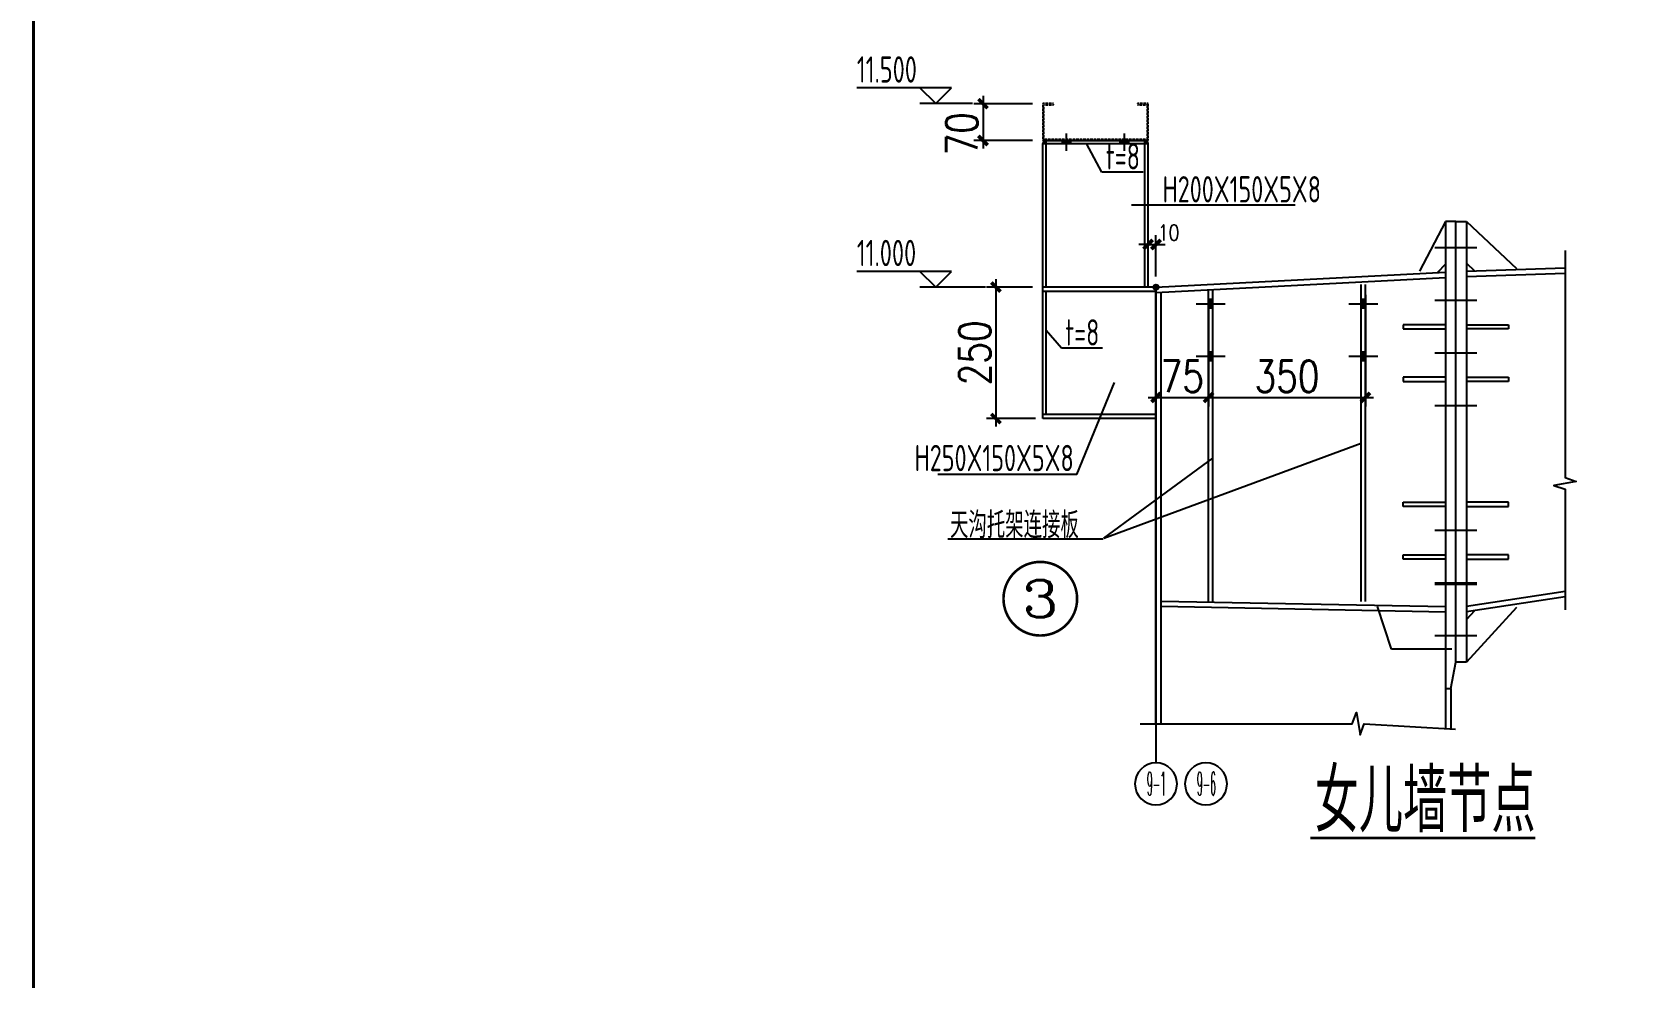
# Model space of a CAD drawing. Extents: x 447413 to 2975780, y -1432727 to 1301644.
# Drawn here: x 2256213 to 2286577, y -1052428 to -1034454 of the extents above; entities that cross this region are included whole.
import ezdxf
from ezdxf.enums import TextEntityAlignment as Align

# ---------------------------------------------------------------- set-up
doc = ezdxf.new("R2010")
doc.units = 0
doc.header["$LTSCALE"] = 1000
doc.header["$MEASUREMENT"] = 0
doc.linetypes.add('ACAD_ISO04W100', pattern=[30.5, 24, -3, 0.5, -3])
doc.linetypes.add('HIDDEN', pattern=[7, 5, -2])
for name, color, linetype in [('10', 7, 'Continuous'), ('OTHER', 7, 'Continuous'), ('PUB_DIM', 3, 'Continuous'), ('PUB_TEXT', 7, 'Continuous'), ('中粗', 3, 'Continuous'), ('图框', 253, 'Continuous'), ('标注', 2, 'Continuous'), ('虚线', 1, 'HIDDEN'), ('螺栓', 15, 'Continuous'), ('轮廓线', 3, 'Continuous')]:
    doc.layers.add(name, color=color, linetype=linetype)
doc.layers.add('细线', color=3, linetype='Continuous', lineweight=18)
doc.layers.add('轴线', color=8, linetype='ACAD_ISO04W100', lineweight=9)
doc.styles.add('_TCH_DIM', font='tssdeng.shx', dxfattribs={"width": 0.9, "bigfont": 'hztxt.shx'})
doc.styles.add('COMP', font='complex', dxfattribs={"bigfont": 'hztxt'})
doc.styles.add('DIM_FONT', font='SIMPLEX', dxfattribs={"width": 0.8})
doc.styles.add('ROMANC', font='romanc.shx', dxfattribs={"width": 0.8, "bigfont": 'hztxt.shx'})
doc.styles.add('TSSD_REIN', font='Tssdeng.shx', dxfattribs={"width": 0.7, "bigfont": 'hztxt.shx'})
doc.dimstyles.new('10dim100', dxfattribs={"dimtxt": 300, "dimasz": 176, "dimexe": 176, "dimexo": 200, "dimgap": 100, "dimtad": 1, "dimdec": 0, "dimlfac": 0.1, "dimdsep": 46, "dimtxsty": 'DIM_FONT', "dimblk": 'ARCHTICK', "dimcen": 2.5, "dimdle": 150, "dimclrd": 136, "dimclre": 136, "dimclrt": 7, "dimadec": 0, "dimazin": 0, "dimtfac": 1, "dimtdec": 0, "dimtix": 1, "dimtmove": 2, "dimatfit": 2, "dimldrblk": 'ARCHTICK', "dimfxl": 0, "dimlwd": -1, "dimarcsym": 0})

# ---------------------------------------------------------------- blocks, each defined once
blk = doc.blocks.new('轴线号')
at = {"layer": 'PUB_DIM', "lineweight": -3}
blk.add_circle((0, -400), 400, dxfattribs=at)
at = {"layer": 'PUB_TEXT', "lineweight": -3, "style": 'ROMANC', "width": 0.888889}
blk.add_attdef('A', text='', height=450, dxfattribs=at).set_placement((-190, -618), (172, -618), align=Align.FIT)
blk = doc.blocks.new('_ArchTick')
at = {"color": 0, "linetype": 'ByBlock', "const_width": 0.4}
blk.add_lwpolyline([(-0.5, -0.5), (0.5, 0.5)], dxfattribs=at)
blk = doc.blocks.new('*D274')
at = {"layer": 'Defpoints', "color": 0, "ltscale": 1.5, "transparency": 16777216}
for p in [(2275433, -1039307), (2274539, -1041807), (2275493, -1041807)]:
    blk.add_point(p, dxfattribs=at)
at = {"layer": 'PUB_TEXT', "color": 136, "lineweight": -2, "ltscale": 1.5, "transparency": 16777216}
for p, q in [((2275233, -1039307), (2274363, -1039307)), ((2275293, -1041807), (2274363, -1041807))]:
    blk.add_line(p, q, dxfattribs=at)
at = {"layer": 'PUB_TEXT', "color": 136, "ltscale": 1.5, "transparency": 16777216}
blk.add_line((2274539, -1039157), (2274539, -1041957), dxfattribs=at)
at = {"layer": 'PUB_TEXT', "color": 136, "ltscale": 1.5, "transparency": 16777216, "xscale": 176, "yscale": 176, "zscale": 176}
for p, rotation in [((2274539, -1039307), 90), ((2274539, -1041807), 270)]:
    blk.add_blockref('_ArchTick', p, dxfattribs=dict(at, rotation=rotation))
at = {"layer": 'PUB_TEXT', "color": 7, "lineweight": -3, "ltscale": 1.5, "transparency": 16777216, "insert": (2274139, -1040557), "char_height": 600, "attachment_point": 5, "rotation": 90, "style": 'DIM_FONT'}
blk.add_mtext('250', dxfattribs=at)
blk = doc.blocks.new('*D275')
at = {"layer": 'Defpoints', "color": 0, "ltscale": 1.5, "transparency": 16777216}
for p in [(2277583, -1039307), (2278583, -1039358), (2278583, -1041404)]:
    blk.add_point(p, dxfattribs=at)
at = {"layer": 'PUB_TEXT', "color": 136, "lineweight": -2, "ltscale": 1.5, "transparency": 16777216}
for p, q in [((2277583, -1039507), (2277583, -1041580)), ((2278583, -1039558), (2278583, -1041580))]:
    blk.add_line(p, q, dxfattribs=at)
at = {"layer": 'PUB_TEXT', "color": 136, "ltscale": 1.5, "transparency": 16777216}
blk.add_line((2277433, -1041404), (2278733, -1041404), dxfattribs=at)
at = {"layer": 'PUB_TEXT', "color": 136, "ltscale": 1.5, "transparency": 16777216, "xscale": 176, "yscale": 176, "zscale": 176, "rotation": 180}
blk.add_blockref('_ArchTick', (2277583, -1041404), dxfattribs=at)
at = {"layer": 'PUB_TEXT', "color": 136, "ltscale": 1.5, "transparency": 16777216, "xscale": 176, "yscale": 176, "zscale": 176}
blk.add_blockref('_ArchTick', (2278583, -1041404), dxfattribs=at)
at = {"layer": 'PUB_TEXT', "color": 7, "lineweight": -3, "ltscale": 1.5, "transparency": 16777216, "insert": (2278083, -1041004), "char_height": 600, "attachment_point": 5, "style": 'DIM_FONT'}
blk.add_mtext('75', dxfattribs=at)
blk = doc.blocks.new('*D276')
at = {"layer": 'Defpoints', "color": 0, "ltscale": 1.5, "transparency": 16777216}
for p in [(2281565, -1039256), (2278583, -1039361), (2281565, -1041404)]:
    blk.add_point(p, dxfattribs=at)
at = {"layer": 'PUB_TEXT', "color": 136, "lineweight": -2, "ltscale": 1.5, "transparency": 16777216}
for p, q in [((2278583, -1039561), (2278583, -1041580)), ((2281565, -1039456), (2281565, -1041580))]:
    blk.add_line(p, q, dxfattribs=at)
at = {"layer": 'PUB_TEXT', "color": 136, "ltscale": 1.5, "transparency": 16777216}
blk.add_line((2278433, -1041404), (2281715, -1041404), dxfattribs=at)
at = {"layer": 'PUB_TEXT', "color": 136, "ltscale": 1.5, "transparency": 16777216, "xscale": 176, "yscale": 176, "zscale": 176, "rotation": 180}
blk.add_blockref('_ArchTick', (2278583, -1041404), dxfattribs=at)
at = {"layer": 'PUB_TEXT', "color": 136, "ltscale": 1.5, "transparency": 16777216, "xscale": 176, "yscale": 176, "zscale": 176}
blk.add_blockref('_ArchTick', (2281565, -1041404), dxfattribs=at)
at = {"layer": 'PUB_TEXT', "color": 7, "lineweight": -3, "ltscale": 1.5, "transparency": 16777216, "insert": (2280074, -1041004), "char_height": 600, "attachment_point": 5, "style": 'DIM_FONT'}
blk.add_mtext('350', dxfattribs=at)
blk = doc.blocks.new('*D277')
at = {"layer": 'Defpoints', "color": 0, "ltscale": 1.5, "transparency": 16777216}
for p in [(2275433, -1035818), (2274295, -1036518), (2275433, -1036518)]:
    blk.add_point(p, dxfattribs=at)
at = {"layer": 'PUB_TEXT', "color": 136, "ltscale": 1.5, "transparency": 16777216}
blk.add_line((2274295, -1035668), (2274295, -1036668), dxfattribs=at)
at = {"layer": 'PUB_TEXT', "color": 136, "lineweight": -2, "ltscale": 1.5, "transparency": 16777216}
for p, q in [((2275233, -1035818), (2274119, -1035818)), ((2275233, -1036518), (2274119, -1036518))]:
    blk.add_line(p, q, dxfattribs=at)
at = {"layer": 'PUB_TEXT', "color": 136, "ltscale": 1.5, "transparency": 16777216, "xscale": 176, "yscale": 176, "zscale": 176}
for p, rotation in [((2274295, -1035818), 90), ((2274295, -1036518), 270)]:
    blk.add_blockref('_ArchTick', p, dxfattribs=dict(at, rotation=rotation))
at = {"layer": 'PUB_TEXT', "color": 7, "lineweight": -3, "ltscale": 1.5, "transparency": 16777216, "insert": (2273891, -1036390), "char_height": 600, "attachment_point": 5, "rotation": 90, "style": 'DIM_FONT'}
blk.add_mtext('70', dxfattribs=at)
blk = doc.blocks.new('*D278')
at = {"layer": 'Defpoints', "color": 0, "ltscale": 1.5, "transparency": 16777216}
for p in [(2277583, -1038495), (2277433, -1039307), (2277583, -1039307)]:
    blk.add_point(p, dxfattribs=at)
at = {"layer": 'PUB_TEXT', "color": 136, "lineweight": -2, "ltscale": 1.5, "transparency": 16777216}
for p, q in [((2277433, -1039107), (2277433, -1038319)), ((2277583, -1039107), (2277583, -1038319))]:
    blk.add_line(p, q, dxfattribs=at)
at = {"layer": 'PUB_TEXT', "color": 136, "ltscale": 1.5, "transparency": 16777216}
for p, q in [((2277433, -1038495), (2277257, -1038495)), ((2277433, -1038495), (2277583, -1038495)), ((2277583, -1038495), (2277759, -1038495))]:
    blk.add_line(p, q, dxfattribs=at)
at = {"layer": 'PUB_TEXT', "color": 136, "ltscale": 1.5, "transparency": 16777216, "xscale": 176, "yscale": 176, "zscale": 176}
blk.add_blockref('_ArchTick', (2277433, -1038495), dxfattribs=at)
at = {"layer": 'PUB_TEXT', "color": 136, "ltscale": 1.5, "transparency": 16777216, "xscale": 176, "yscale": 176, "zscale": 176, "rotation": 180}
blk.add_blockref('_ArchTick', (2277583, -1038495), dxfattribs=at)
at = {"layer": 'PUB_TEXT', "color": 7, "lineweight": -3, "ltscale": 1.5, "transparency": 16777216, "insert": (2277824, -1038270), "char_height": 300, "attachment_point": 5, "style": 'DIM_FONT'}
blk.add_mtext('10', dxfattribs=at)
blk = doc.blocks.new('_INDEX1')
at = {"const_width": 0.035}
blk.add_lwpolyline([(-0.5, 0, 1), (0.5, 0, 1)], format="xyb", close=True, dxfattribs=at)
at = {"style": 'COMP', "width": 2.333333}
blk.add_attdef('1', text='', height=0.5, dxfattribs=at).set_placement((-0.25, -0.25), (0.25, -0.25), align=Align.FIT)
blk = doc.blocks.new('A$C6B0021A6')
at = {"layer": '图框', "color": 153, "const_width": 58, "elevation": -84000}
blk.add_lwpolyline([(111420, 1020), (2520, 1020), (2520, 83120), (111420, 83120)], close=True, dxfattribs=at)

msp = doc.modelspace()

# ---------------------------------------------------------------- hatches: boundary and pattern name
at = {"lineweight": -3, "ltscale": 1.5}
msp.add_hatch(color=256, dxfattribs=at).paths.add_polyline_path([(2277532.8, -1039307.4, 1), (2277632.8, -1039307.4, 1)])
at = {"layer": '轮廓线', "lineweight": -3, "ltscale": 1.5}
for points in [[(2275492.8, -1036517.7, 0.4142136), (2275432.8, -1036577.7), (2275492.8, -1036577.7)], [(2277372.8, -1036517.7, -0.4142136), (2277432.8, -1036577.7), (2277372.8, -1036577.7)]]:
    msp.add_hatch(color=256, dxfattribs=at).paths.add_polyline_path(points)

# ---------------------------------------------------------------- linework, layer by layer
at = {"const_width": 50.4, "elevation": -2361.9}
msp.add_lwpolyline([(2280514.6, -1049784.4), (2284791.9, -1049784.4)], dxfattribs=at)
at = {"lineweight": -3, "ltscale": 1.5}
msp.add_circle((2277582.8, -1039307.4), 50, dxfattribs=at)
at = {"layer": 'PUB_DIM', "lineweight": -3, "ltscale": 1.5}
for p, q in [((2282059.1, -1046194.2), (2281792.8, -1045383.4)), ((2283204.6, -1046194.2), (2282059.1, -1046194.2))]:
    msp.add_line(p, q, dxfattribs=at)
at = {"layer": 'PUB_DIM', "color": 136}
for points in [[(2285359.5, -1038612.9), (2285359.5, -1042926.5), (2285569.5, -1043002.9), (2285149.5, -1043077), (2285359.5, -1043151.5), (2285359.5, -1045441)], [(2277282.8, -1047609.1), (2281315.7, -1047609.1), (2281392.1, -1047399.1), (2281466.2, -1047819.1), (2281540.7, -1047609.1), (2283276.2, -1047713.4)]]:
    msp.add_lwpolyline(points, dxfattribs=at)
at = {"layer": '中粗', "lineweight": -3, "ltscale": 1.5}
for p, q in [((2283685.3, -1038561.8), (2282885.3, -1038561.8)), ((2283685.3, -1039561.8), (2282885.3, -1039561.8)), ((2283685.3, -1040561.8), (2282885.3, -1040561.8)), ((2283685.3, -1041561.8), (2282885.3, -1041561.8)), ((2283685.3, -1043937.8), (2282885.3, -1043937.8)), ((2283685.3, -1044937.8), (2282885.3, -1044937.8)), ((2283685.3, -1044961.8), (2282885.3, -1044961.8)), ((2283685.3, -1045937.8), (2282885.3, -1045937.8))]:
    msp.add_line(p, q, dxfattribs=at)
at = {"layer": '标注'}
for p, q in [((2273695.4, -1035517.7), (2271895.4, -1035517.7)), ((2273395.4, -1035817.7), (2273095.4, -1035517.7)), ((2273395.4, -1035817.7), (2273695.4, -1035517.7)), ((2274095.4, -1035817.7), (2273095.4, -1035817.7)), ((2273695.4, -1039007.4), (2271895.4, -1039007.4)), ((2273395.4, -1039307.4), (2273095.4, -1039007.4)), ((2273395.4, -1039307.4), (2273695.4, -1039007.4)), ((2274338.9, -1039307.4), (2273095.4, -1039307.4))]:
    msp.add_line(p, q, dxfattribs=at)
at = {"layer": '细线', "lineweight": -3, "ltscale": 1.5}
for p, q in [((2276554.8, -1037119.6), (2276263.8, -1036577.7)), ((2277339.5, -1037119.6), (2276554.8, -1037119.6)), ((2280226.8, -1037746.1), (2277116.1, -1037746.1)), ((2275783.7, -1040468.3), (2275492.8, -1040129.9)), ((2276568.5, -1040468.3), (2275783.7, -1040468.3)), ((2276080.6, -1042872.2), (2276795.6, -1041123.5)), ((2276592.7, -1044083.2), (2281485.1, -1042271.7)), ((2276592.7, -1044083.2), (2278662.8, -1042560)), ((2276080.6, -1042872.2), (2273435.6, -1042872.2)), ((2276575.8, -1044103.1), (2273624.4, -1044103.1))]:
    msp.add_line(p, q, dxfattribs=at)
at = {"layer": '虚线', "lineweight": -3, "ltscale": 0.001}
for p, q in [((2275632.8, -1035817.7), (2275432.8, -1035817.7)), ((2275432.8, -1035817.7), (2275432.8, -1036517.7)), ((2275452.8, -1036497.7), (2275452.8, -1035837.7)), ((2275452.8, -1035837.7), (2275632.8, -1035837.7)), ((2275632.8, -1035837.7), (2275632.8, -1035817.7)), ((2277432.8, -1035817.7), (2277232.8, -1035817.7)), ((2277232.8, -1035817.7), (2277232.8, -1035837.7)), ((2277232.8, -1035837.7), (2277412.8, -1035837.7)), ((2277412.8, -1035837.7), (2277412.8, -1036497.7)), ((2277432.8, -1036517.7), (2277432.8, -1035817.7)), ((2275432.8, -1036517.7), (2277432.8, -1036517.7)), ((2277412.8, -1036497.7), (2275452.8, -1036497.7))]:
    msp.add_line(p, q, dxfattribs=at)
at = {"layer": '螺栓', "lineweight": -3, "ltscale": 1.5}
for p, q in [((2275882.8, -1036712.9), (2275882.8, -1036382.5)), ((2276982.8, -1036712.9), (2276982.8, -1036382.5)), ((2278347.6, -1039622.7), (2278898, -1039622.7)), ((2281249.9, -1039622.7), (2281800.3, -1039622.7)), ((2278347.6, -1040622.7), (2278898, -1040622.7)), ((2281249.9, -1040622.7), (2281800.3, -1040622.7))]:
    msp.add_line(p, q, dxfattribs=at)
at = {"layer": '螺栓', "lineweight": -3, "ltscale": 1.5, "const_width": 200}
for points in [[(2275882.8, -1036577.7), (2275882.8, -1036517.7)], [(2276982.8, -1036577.7), (2276982.8, -1036517.7)], [(2278582.8, -1039622.7), (2278662.8, -1039622.7)], [(2281485.1, -1039622.7), (2281565.1, -1039622.7)], [(2278582.8, -1040622.7), (2278662.8, -1040622.7)], [(2281485.1, -1040622.7), (2281565.1, -1040622.7)]]:
    msp.add_lwpolyline(points, dxfattribs=at)
at = {"layer": '轮廓线', "lineweight": -3, "ltscale": 1.5}
for p, q in [((2275432.8, -1041807.4), (2275432.8, -1036577.7)), ((2275432.8, -1036577.7), (2277432.8, -1036577.7)), ((2275492.8, -1036517.7), (2277372.8, -1036517.7)), ((2275492.8, -1039307.4), (2275492.8, -1036517.7)), ((2277372.8, -1039307.4), (2277372.8, -1036517.7)), ((2277432.8, -1039307.4), (2277432.8, -1036577.7)), ((2277582.8, -1039307.4), (2275432.8, -1039307.4)), ((2281485.1, -1045283.4), (2281485.1, -1039260)), ((2281565.1, -1045283.4), (2281565.1, -1039256)), ((2277582.8, -1039387.4), (2275432.8, -1039387.4)), ((2275492.8, -1041727.4), (2275492.8, -1039387.4)), ((2278582.8, -1045283.4), (2278582.8, -1039357.5)), ((2278662.8, -1045283.4), (2278662.8, -1039353.5)), ((2277582.8, -1041727.4), (2275432.8, -1041727.4)), ((2277582.8, -1041807.4), (2275432.8, -1041807.4))]:
    msp.add_line(p, q, dxfattribs=at)
at = {"layer": '轮廓线'}
for p, q in [((2283085.3, -1038061.8), (2282595.3, -1039005.4)), ((2283285.3, -1038061.8), (2283085.3, -1038061.8)), ((2283085.3, -1038061.8), (2283085.3, -1047701.9)), ((2283285.3, -1046437.8), (2283285.3, -1038061.8)), ((2283285.3, -1046437.8), (2283285.3, -1038061.8)), ((2283285.3, -1038061.8), (2283485.3, -1038061.8)), ((2283485.3, -1038061.8), (2283485.3, -1046437.8)), ((2283485.3, -1038061.8), (2284435.3, -1038954.3)), ((2277582.8, -1039307.4), (2283085.3, -1039021.8)), ((2283085.3, -1038871.6), (2282935.3, -1039029.3)), ((2283485.3, -1038851.6), (2283635.3, -1038994.3)), ((2283485.3, -1039001.8), (2285359.5, -1038941)), ((2283485.3, -1039101.9), (2285359.5, -1039041.1)), ((2277582.8, -1039407.5), (2283085.3, -1039121.9)), ((2277582.8, -1047609.1), (2277582.8, -1039307.4)), ((2277682.8, -1047609.1), (2277682.8, -1039402.5)), ((2283085.3, -1040021.8), (2282285.3, -1040021.8)), ((2282285.3, -1040021.8), (2282285.3, -1040101.8)), ((2282285.3, -1040101.8), (2283085.3, -1040101.8)), ((2283485.3, -1040021.8), (2284285.3, -1040021.8)), ((2284285.3, -1040101.8), (2283485.3, -1040101.8)), ((2284285.3, -1040021.8), (2284285.3, -1040101.8)), ((2282285.3, -1041021.8), (2282285.3, -1041101.8)), ((2283085.3, -1041021.8), (2282285.3, -1041021.8)), ((2282285.3, -1041101.8), (2283085.3, -1041101.8)), ((2283485.3, -1041021.8), (2284285.3, -1041021.8)), ((2284285.3, -1041101.8), (2283485.3, -1041101.8)), ((2284285.3, -1041021.8), (2284285.3, -1041101.8)), ((2282285.3, -1043477.8), (2282285.3, -1043397.8)), ((2282285.3, -1043397.8), (2283085.3, -1043397.8)), ((2283085.3, -1043477.8), (2282285.3, -1043477.8)), ((2284285.3, -1043397.8), (2283485.3, -1043397.8)), ((2283485.3, -1043477.8), (2284285.3, -1043477.8)), ((2284285.3, -1043477.8), (2284285.3, -1043397.8)), ((2282285.3, -1044397.8), (2283085.3, -1044397.8)), ((2282285.3, -1044477.8), (2282285.3, -1044397.8)), ((2283085.3, -1044477.8), (2282285.3, -1044477.8)), ((2284285.3, -1044397.8), (2283485.3, -1044397.8)), ((2283485.3, -1044477.8), (2284285.3, -1044477.8)), ((2284285.3, -1044477.8), (2284285.3, -1044397.8)), ((2283485.3, -1045377.4), (2285359.5, -1045088.4)), ((2283085.3, -1045387.8), (2277682.8, -1045283.4)), ((2283085.3, -1045487.8), (2277682.8, -1045383.4)), ((2283485.3, -1045477.8), (2285359.5, -1045188.8)), ((2284435.3, -1045397), (2283485.3, -1046437.8)), ((2283635.3, -1045465), (2283485.3, -1045628.3)), ((2283185.3, -1046937.8), (2283285.3, -1046437.8)), ((2283485.3, -1046437.8), (2283285.3, -1046437.8)), ((2283085.3, -1046937.8), (2283185.3, -1046937.8)), ((2283185.3, -1046937.8), (2283185.3, -1047701.9))]:
    msp.add_line(p, q, dxfattribs=at)
at = {"layer": '轮廓线', "lineweight": -3, "ltscale": 1.5}
for centre, start, end in [((2275492.8, -1036577.7), 90, 180), ((2277372.8, -1036577.7), 0, 90)]:
    msp.add_arc(centre, 60, start, end, dxfattribs=at)
at = {"layer": '轴线', "lineweight": -3, "ltscale": 1.5}
msp.add_line((2277582.8, -1039307.4), (2277582.8, -1048354.2), dxfattribs=at)

# ---------------------------------------------------------------- block references
msp.add_blockref('A$C6B0021A6', (2253722, -1070402.1, 84000))
at = {"layer": 'OTHER', "lineweight": -3, "ltscale": 1.5}
ref = msp.add_blockref('轴线号', (2277582.8, -1048354.2), dxfattribs=dict(at, xscale=-1))
ref.add_attrib('A', '9-1', dxfattribs={"layer": 'PUB_TEXT', "lineweight": -3, "height": 450, "style": 'ROMANC', "width": 0.291188}).set_placement((2277411.2, -1048972.5), (2277773.1, -1048972.5), align=Align.FIT)
ref = msp.add_blockref('轴线号', (2278533.3, -1048354.2), dxfattribs=dict(at, xscale=-1))
ref.add_attrib('A', '9-6', dxfattribs={"layer": 'PUB_TEXT', "lineweight": -3, "height": 450, "style": 'ROMANC', "width": 0.268078}).set_placement((2278361.7, -1048972.5), (2278723.6, -1048972.5), align=Align.FIT)
at = {"layer": 'PUB_TEXT'}
ref = msp.add_blockref('_INDEX1', (2275383.5, -1045232.6), dxfattribs=dict(at, xscale=1400, yscale=1400, zscale=0.6666666666666666))
ref.add_attrib('1', '3', dxfattribs={"layer": '0', "height": 700, "style": 'COMP', "width": 1.5}).set_placement((2275033.5, -1045582.6), (2275733.5, -1045582.6), align=Align.FIT)

# ---------------------------------------------------------------- texts
at = {"layer": '10', "style": 'TSSD_REIN', "width": 0.7}
msp.add_text('女儿墙节点', height=1200, dxfattribs=at).set_placement((2280599.8, -1049674.4))
at = {"layer": 'PUB_TEXT'}
for s, style, width, p in [('11.500', '_TCH_DIM', 0.705882, (2271895.4, -1035417.7)), ('t=8', 'TSSD_REIN', 0.7, (2276629.1, -1037069.6)), ('H200X150X5X8', 'TSSD_REIN', 0.7, (2277707.8, -1037696.1)), ('11.000', '_TCH_DIM', 0.705882, (2271895.4, -1038907.4)), ('t=8', 'TSSD_REIN', 0.7, (2275858, -1040418.3)), ('H250X150X5X8', 'TSSD_REIN', 0.7, (2272993.3, -1042807.3)), ('天沟托架连接板', 'TSSD_REIN', 0.7, (2273666.8, -1044083))]:
    msp.add_text(s, height=500, dxfattribs=dict(at, style=style, width=width)).set_placement(p)

# ---------------------------------------------------------------- dimensions: what is measured, and where the dimension line sits
at = {"layer": 'PUB_TEXT', "lineweight": -3, "ltscale": 1.5}
dim = msp.add_linear_dim(base=(2274295.4, -1036517.7), p1=(2275432.8, -1035817.7), p2=(2275432.8, -1036517.7), angle=90, text='70', dimstyle='10dim100', override={"dimtxt": 600}, dxfattribs=at)
dim.commit()
dim.dimension.update_dxf_attribs({"geometry": '*D277', "text_midpoint": (2273890.9, -1036389.9), "dimtype": 128})
dim = msp.add_linear_dim(base=(2277582.8, -1038495.2), p1=(2277432.8, -1039307.4), p2=(2277582.8, -1039307.4), text='10', dimstyle='10dim100', dxfattribs=at)
dim.commit()
dim.dimension.update_dxf_attribs({"geometry": '*D278', "text_midpoint": (2277824.1, -1038270.2), "dimtype": 128})
dim = msp.add_linear_dim(base=(2274538.9, -1041807.4), p1=(2275432.8, -1039307.4), p2=(2275492.8, -1041807.4), angle=90, dimstyle='10dim100', override={"dimtxt": 600}, dxfattribs=at)
dim.commit()
dim.dimension.update_dxf_attribs({"geometry": '*D274', "text_midpoint": (2274138.9, -1040557.4)})
for base, p1, p2, text, picture, middle in [((2278582.8, -1041403.7), (2277582.8, -1039307.4), (2278582.8, -1039357.5), '75', '*D275', (2278082.8, -1041003.7)), ((2281565.1, -1041403.7), (2278582.8, -1039361.2), (2281565.1, -1039256), '350', '*D276', (2280074, -1041003.7))]:
    dim = msp.add_linear_dim(base=base, p1=p1, p2=p2, text=text, dimstyle='10dim100', override={"dimtxt": 600}, dxfattribs=at)
    dim.commit()
    dim.dimension.update_dxf_attribs({"geometry": picture, "text_midpoint": middle})

doc.saveas('drawing.dxf')
